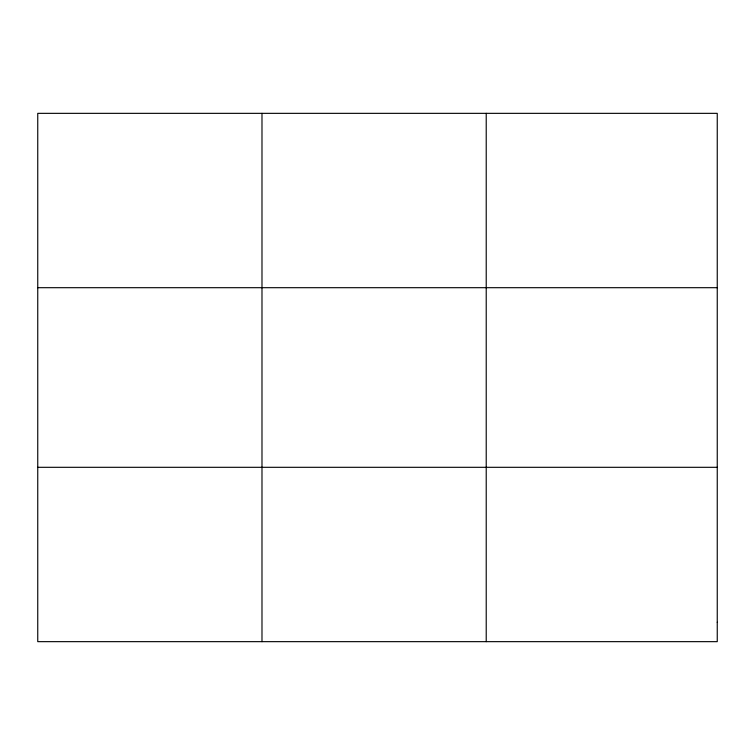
<?xml version="1.0" encoding="UTF-8"?>
<svg xmlns="http://www.w3.org/2000/svg" width="755" height="755" viewBox="0 0 755 755"><rect width="100%" height="100%" fill="white"/><g stroke="black" fill="none" stroke-linecap="round" stroke-linejoin="round"><path stroke-width="1.13" d="M261.985 641.656L261.985 113.344M486.22 641.656L486.22 113.344M37.75 287.693L717.25 287.693M37.75 467.307L717.25 467.307M717.25 622.28L717.25 641.656L37.75 641.656L37.75 113.344L717.25 113.344L717.25 622.28"/></g></svg>
